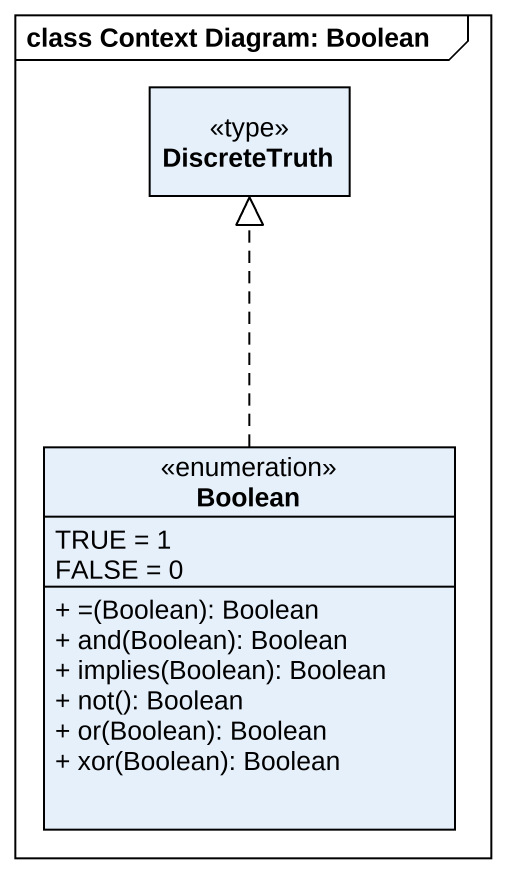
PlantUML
@startuml
mainframe class Context Diagram: Boolean
hide circle
hide empty members
skinparam classAttributeIconSize 0
class DiscreteTruth <<type>>
enum Boolean {
  TRUE = 1
  FALSE = 0
  + =(Boolean): Boolean
  + and(Boolean): Boolean
  + implies(Boolean): Boolean
  + not(): Boolean
  + or(Boolean): Boolean
  + xor(Boolean): Boolean
}
Boolean .up.|> DiscreteTruth
@enduml
